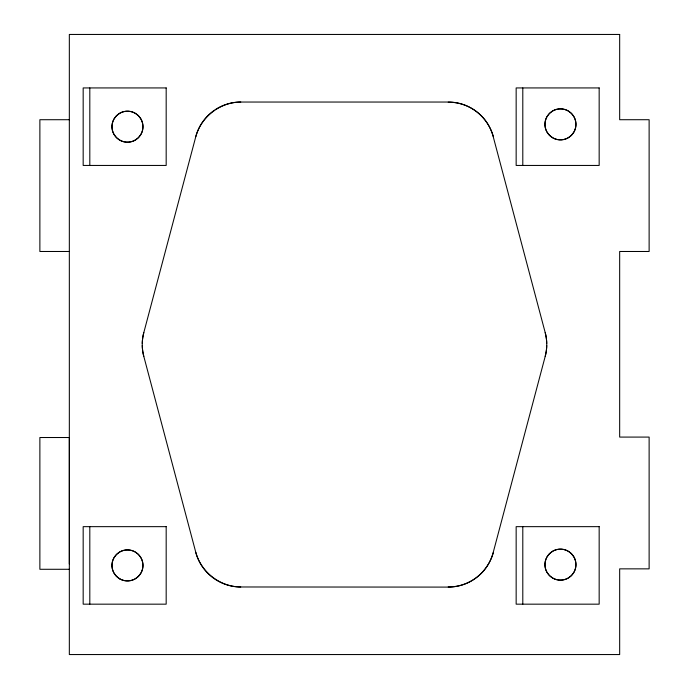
<?xml version="1.0" encoding="UTF-8"?>
<svg xmlns="http://www.w3.org/2000/svg" width="689" height="689" viewBox="0 0 689 689"><rect width="100%" height="100%" fill="white"/><g stroke="black" fill="none" stroke-linecap="round" stroke-linejoin="round"><path stroke-width="1.03" d="M69.331 564.007L69.331 437.515L39.876 437.515L39.876 569.286L69.331 569.286M142.261 343.492A46.508 46.508 0 0 1 143.812 332.572L195.805 136.62C201.11 116.751 220.187 102.093 240.754 102.041L448.246 102.041A46.508 46.508 0 0 1 493.203 136.62L545.197 332.58A46.508 46.508 0 0 1 546.739 343.492M546.739 345.508A46.508 46.508 0 0 1 545.197 356.428L493.203 552.509A46.508 46.508 0 0 1 448.22 587.097L240.737 586.976C220.17 586.916 201.11 572.258 195.805 552.397L143.812 356.428A46.508 46.508 0 0 1 142.261 345.508M135.216 140.117L138.429 137.654L140.892 134.441A15.313 15.08 -90 0 0 140.892 118.939L138.429 115.726L135.216 113.263A15.933 15.701 -90 0 0 119.714 113.263L116.501 115.726L114.038 118.939A15.313 15.08 -90 0 0 114.038 134.441L116.501 137.654L119.714 140.117A15.502 15.502 0 0 0 142.968 126.69A15.502 15.502 0 0 0 119.714 113.263A15.502 15.502 0 0 0 119.714 140.117M69.331 119.714L39.876 119.714L39.876 251.485L69.331 251.485M522.796 87.934L522.796 165.446M522.796 526.654L522.796 604.167M89.811 87.934L89.811 165.446M89.811 526.654L89.811 604.167M493.333 552.544A47.076 46.378 89.8 0 1 448.22 586.942M240.737 586.976A46.508 46.508 0 0 1 198.759 560.433M198.354 559.571A46.508 46.508 0 0 1 195.805 552.397M135.216 140.117A15.933 15.701 90 0 1 119.714 140.117M545.197 332.572A45.862 45.19 90 0 1 545.197 356.428M143.803 356.428A45.853 45.181 -90 0 1 143.803 332.572M448.246 102.196A47.067 46.37 -89.9 0 1 493.333 136.586M195.805 136.62A46.508 46.508 0 0 1 214.649 110.059M215.511 109.491A46.508 46.508 0 0 1 240.754 102.041M116.501 554.447L114.038 557.659A15.313 15.08 -90 0 0 114.038 573.162L116.501 576.374L119.714 578.838A15.933 15.701 -90 0 0 135.216 578.838L138.429 576.374L140.892 573.162A15.313 15.089 -90 0 0 140.892 557.659L138.429 554.447L135.216 551.984A15.933 15.701 -90 0 0 119.714 551.984L116.501 554.447M549.486 113.401L547.023 116.613A15.313 15.08 90 0 0 547.023 132.116L549.486 135.328L552.699 137.791A15.933 15.701 -90 0 0 568.201 137.791L571.414 135.328L573.877 132.116A15.313 15.089 -90 0 0 573.877 116.613L571.414 113.401L568.201 110.938A15.933 15.701 90 0 0 552.699 110.938L549.486 113.401M549.486 553.672L547.023 556.884A15.313 15.089 -90 0 0 547.023 572.387L549.486 575.599L552.699 578.062A15.933 15.701 -90 0 0 568.201 578.062L571.414 575.599L573.877 572.387A15.313 15.08 90 0 0 573.877 556.884L571.414 553.672L568.201 551.209A15.933 15.701 -90 0 0 552.699 551.209L549.486 553.672M619.669 34.45L69.331 34.45L69.331 654.55L619.669 654.55L619.669 568.856L649.124 568.856L649.124 437.084L619.669 437.084L619.669 251.485L649.124 251.485L649.124 119.714L619.669 119.714L619.669 34.45M166.178 87.934L83.171 87.934L83.171 165.446L166.178 165.446L166.178 87.934M599.163 87.934L516.156 87.934L516.156 165.446L599.163 165.446L599.163 87.934M166.178 526.654L83.171 526.654L83.171 604.167L166.178 604.167L166.178 526.654M599.163 526.654L516.156 526.654L516.156 604.167L599.163 604.167L599.163 526.654M119.714 578.838A15.502 15.502 0 0 0 142.968 565.411A15.502 15.502 0 0 0 119.714 551.984A15.502 15.502 0 0 0 119.714 578.838M552.699 578.062A15.502 15.502 0 0 0 575.952 564.635A15.502 15.502 0 0 0 552.699 551.209A15.502 15.502 0 0 0 552.699 578.062M549.486 135.328A15.502 15.502 0 0 0 575.427 128.378A15.502 15.502 0 0 0 556.436 109.387A15.502 15.502 0 0 0 549.486 135.328"/></g></svg>
